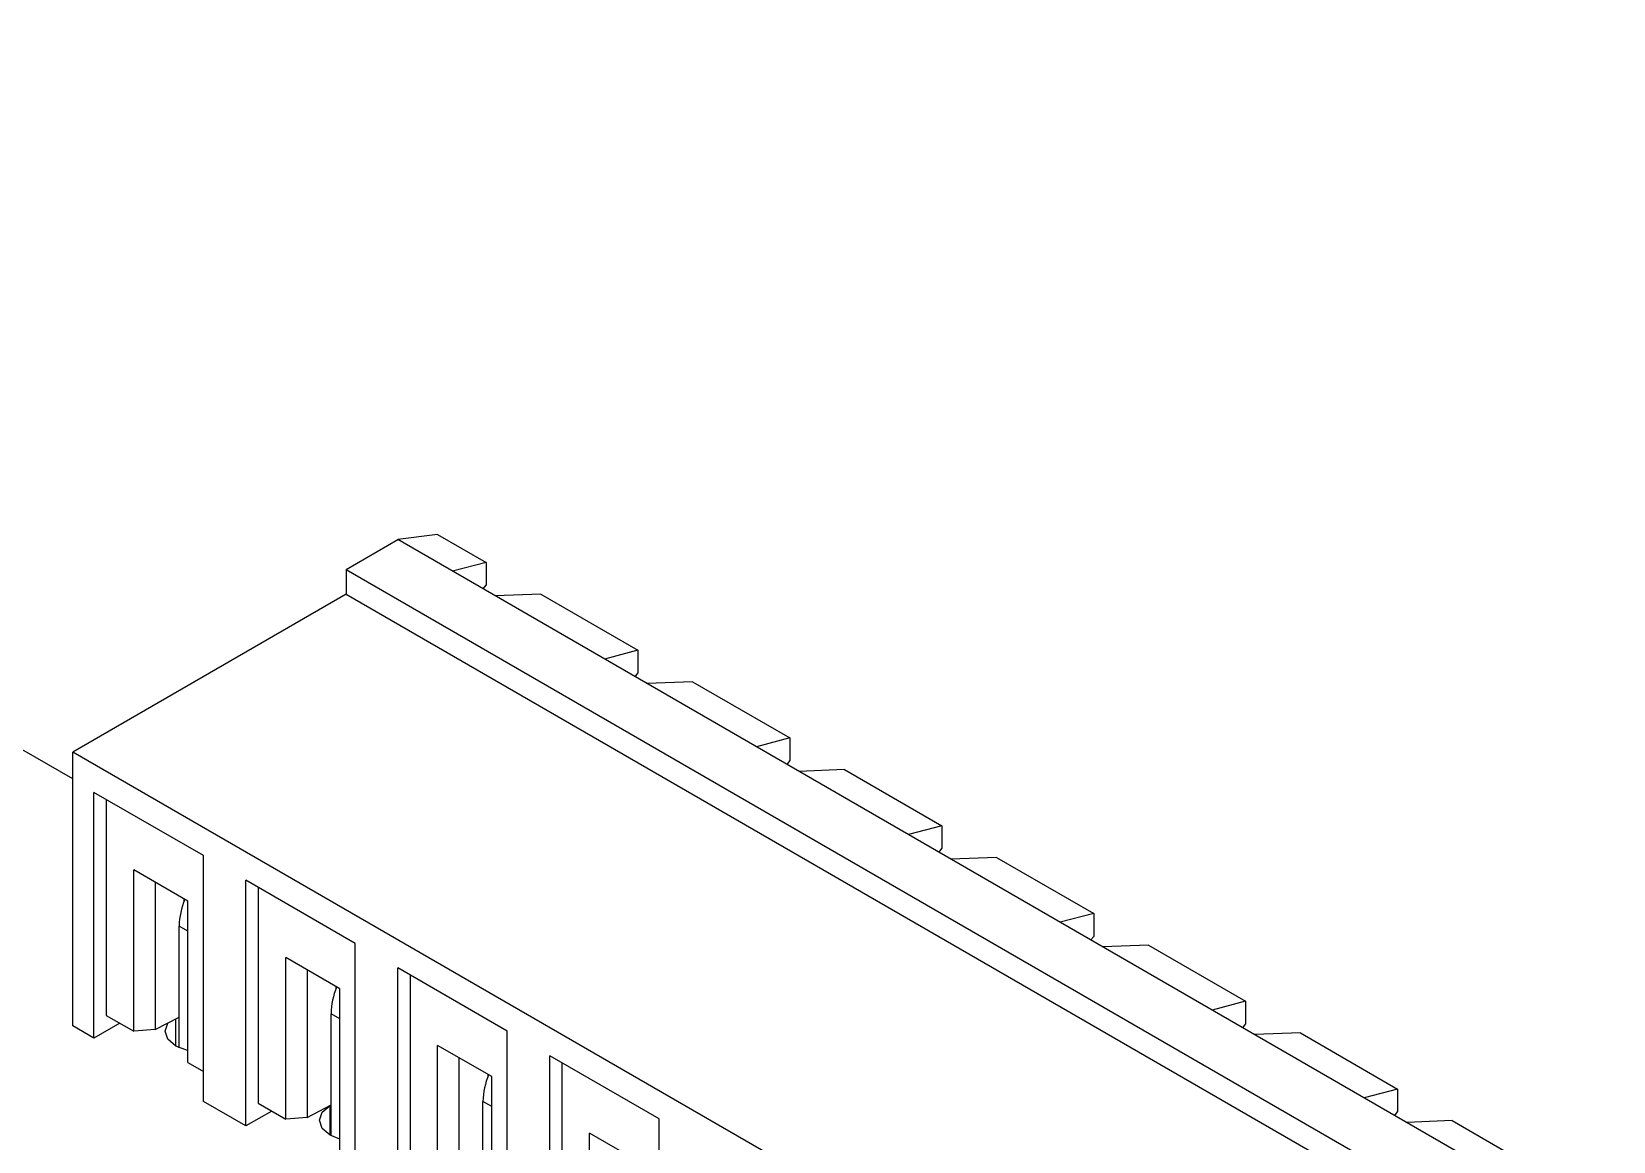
# Model space of a CAD drawing. Header units: millimetres. Extents: x -120 to 67, y -49 to 66.
# Drawn here: x -4.23 to 32.57, y 33.83 to 59.64 of the extents above; entities that cross this region are included whole.
import ezdxf

# ---------------------------------------------------------------- set-up
doc = ezdxf.new("R2010")
doc.units = ezdxf.units.MM

msp = doc.modelspace()

# ---------------------------------------------------------------- linework, layer by layer
at = {"color": 7, "linetype": 'Continuous', "lineweight": 25}
for p, q in [((-3.277, 42.258), (-33.382, 59.637)), ((5.208, 47.945), (4.289, 47.823)), ((5.208, 47.945), (6.34, 47.292)), ((3.087, 47.129), (4.289, 47.823)), ((32.573, 31.494), (4.289, 47.823)), ((3.087, 47.129), (3.087, 46.557)), ((3.087, 47.129), (31.371, 30.8)), ((6.34, 47.292), (5.562, 47.088)), ((6.34, 47.292), (6.34, 46.761)), ((6.275, 46.676), (6.34, 46.761)), ((3.087, 46.557), (-3.277, 42.883)), ((3.087, 46.557), (31.371, 30.229)), ((7.612, 46.557), (6.552, 46.516)), ((7.612, 46.557), (9.875, 45.251)), ((9.875, 45.251), (9.097, 45.047)), ((9.875, 45.251), (9.875, 44.72)), ((9.81, 44.635), (9.875, 44.72)), ((11.148, 44.516), (10.087, 44.475)), ((11.148, 44.516), (13.411, 43.21)), ((13.411, 43.21), (12.633, 43.006)), ((13.411, 43.21), (13.411, 42.679)), ((25.007, 26.555), (-3.277, 42.883)), ((-3.277, 36.514), (-3.277, 42.883)), ((13.346, 42.594), (13.411, 42.679)), ((14.684, 42.475), (13.623, 42.434)), ((14.684, 42.475), (16.946, 41.169)), ((-0.236, 40.475), (-2.782, 41.944)), ((-2.782, 36.228), (-2.782, 41.944)), ((-2.499, 41.781), (-2.499, 36.759)), ((16.946, 41.169), (16.168, 40.965)), ((16.946, 41.169), (16.946, 40.638)), ((16.882, 40.553), (16.946, 40.638)), ((-0.597, 39.417), (-1.856, 40.144)), ((-1.856, 36.388), (-1.856, 40.144)), ((-0.236, 34.759), (-0.236, 40.475)), ((18.219, 40.434), (17.158, 40.393)), ((18.219, 40.434), (20.482, 39.128)), ((-1.361, 39.858), (-1.361, 36.429)), ((3.299, 38.434), (0.754, 39.903)), ((0.754, 34.187), (0.754, 39.903)), ((-0.689, 39.47), (-0.689, 39.413)), ((-0.597, 35.661), (-0.597, 39.417)), ((1.036, 39.74), (1.036, 34.718)), ((20.482, 39.128), (19.704, 38.924)), ((20.482, 39.128), (20.482, 38.597)), ((-0.802, 36.006), (-0.802, 38.837)), ((-0.597, 38.719), (-0.802, 38.837)), ((3.299, 32.718), (3.299, 38.434)), ((20.417, 38.512), (20.482, 38.597)), ((21.755, 38.393), (20.694, 38.352)), ((21.755, 38.393), (24.017, 37.087)), ((2.938, 37.376), (1.68, 38.103)), ((1.68, 34.347), (1.68, 38.103)), ((2.175, 37.817), (2.175, 34.387)), ((6.835, 36.393), (4.289, 37.862)), ((4.289, 32.146), (4.289, 37.862)), ((4.572, 37.699), (4.572, 32.677)), ((2.847, 37.429), (2.847, 37.372)), ((2.938, 33.62), (2.938, 37.376)), ((24.017, 37.087), (23.24, 36.883)), ((24.017, 37.087), (24.017, 36.556)), ((-2.782, 36.228), (-3.277, 36.514)), ((-2.181, 36.575), (-2.782, 36.228)), ((-2.499, 36.759), (-1.856, 36.388)), ((-1.361, 36.429), (-0.802, 36.717)), ((-0.88, 36.045), (-0.88, 36.677)), ((2.733, 33.96), (2.733, 36.796)), ((2.938, 36.678), (2.733, 36.796)), ((23.953, 36.471), (24.017, 36.556)), ((-1.361, 36.429), (-1.856, 36.388)), ((6.835, 30.677), (6.835, 36.393)), ((25.29, 36.352), (24.229, 36.311)), ((25.29, 36.352), (27.553, 35.046)), ((6.474, 35.335), (5.215, 36.062)), ((5.215, 32.306), (5.215, 36.062)), ((5.71, 35.776), (5.71, 32.346)), ((10.37, 34.352), (7.825, 35.821)), ((7.825, 30.105), (7.825, 35.821)), ((-0.597, 35.661), (-0.236, 35.453)), ((6.382, 35.388), (6.382, 35.33)), ((6.474, 31.579), (6.474, 35.335)), ((8.107, 35.658), (8.107, 30.636)), ((27.553, 35.046), (26.775, 34.842)), ((27.553, 35.046), (27.553, 34.515)), ((0.754, 34.187), (-0.236, 34.759)), ((1.036, 34.718), (1.68, 34.347)), ((2.175, 34.387), (2.733, 34.676)), ((2.712, 33.972), (2.712, 34.665)), ((6.269, 31.92), (6.269, 34.755)), ((6.474, 34.637), (6.269, 34.755)), ((1.355, 34.534), (0.754, 34.187)), ((2.175, 34.387), (1.68, 34.347)), ((10.37, 28.636), (10.37, 34.352)), ((27.488, 34.43), (27.553, 34.515)), ((28.826, 34.311), (27.765, 34.27)), ((28.826, 34.311), (31.088, 33.005)), ((10.01, 33.294), (8.751, 34.021)), ((8.751, 30.265), (8.751, 34.021))]:
    msp.add_line(p, q, dxfattribs=at)
at = {"color": 7, "linetype": 'Continuous', "lineweight": 25, "flags": 128}
for points in [[(-0.597, 35.937), (-0.604, 35.939), (-0.88, 36.045), (-1.064, 36.204), (-1.129, 36.392), (-1.064, 36.58), (-1.062, 36.583)], [(2.938, 33.878), (2.712, 33.972), (2.528, 34.131), (2.463, 34.319), (2.528, 34.506), (2.712, 34.666)]]:
    msp.add_lwpolyline(points, dxfattribs=at)
at = {"color": 7, "linetype": 'Continuous', "lineweight": 25}
for centre in [(0.925, 38.798), (4.46, 36.757), (7.996, 34.716)]:
    msp.add_arc(centre, 1.727, 157.4718, 178.7023, dxfattribs=at)

doc.saveas('drawing.dxf')
